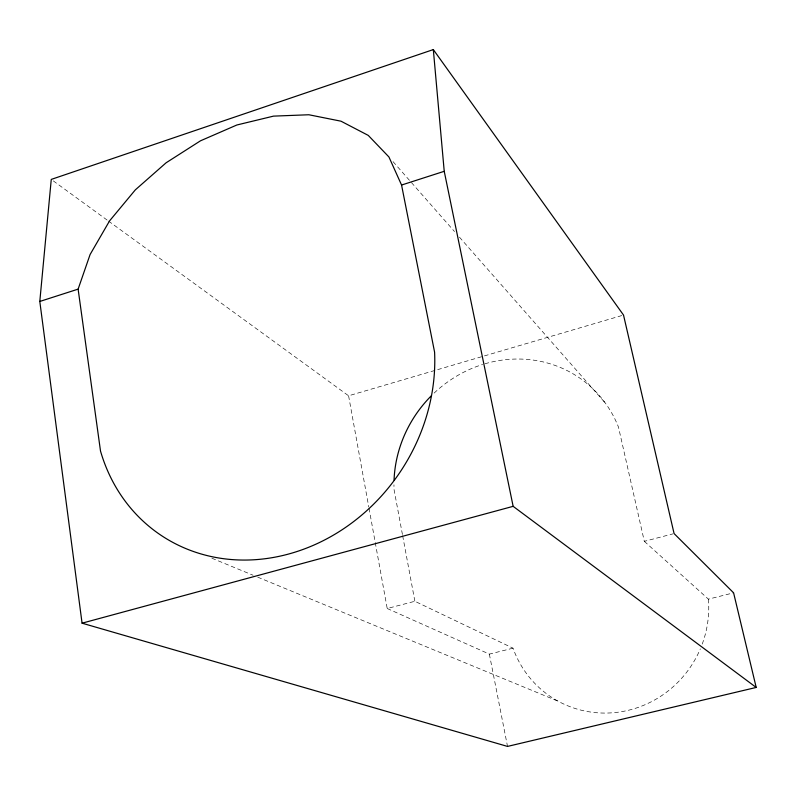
<?xml version="1.0" encoding="UTF-8"?>
<svg xmlns="http://www.w3.org/2000/svg" width="796" height="796" viewBox="0 0 796 796"><rect width="100%" height="100%" fill="white"/><g stroke="black" fill="none" stroke-linecap="round" stroke-linejoin="round"><path stroke-width="0.6" stroke-dasharray="3.98 2.98" d="M108.515 221.079L348.588 395.791L623.517 315.057M369.016 508.256L387.214 608.502L414.875 601.279L513.032 648.173A103.241 99.838 -57.8 0 0 604.542 713.077A103.241 99.838 -57.8 0 0 700.341 648.849M484.913 363.792A120.982 113.052 -51.4 0 1 618.482 427.124L644.322 541.34L672.889 533.877M387.214 608.502L489.351 654.113L513.032 648.173M644.322 541.34L708.41 599.149L733.594 592.831M211.875 558.215L253.138 575.259M257.725 577.15L558.046 701.167M53.272 180.871L107.51 220.343M393.025 161.628L454.526 231.566M459.441 237.158L605.398 403.144M489.351 654.113L507.52 746.419M402.428 534.484L394.05 489.55A120.982 113.052 -51.4 0 1 393.96 484.814M402.647 535.698L414.875 601.279M348.588 395.791L368.787 507.032M708.4 599.149A103.241 99.838 -57.8 0 1 702.092 644.452M434.099 393.105A120.982 113.052 -51.4 0 1 482.635 364.478"/><path stroke-width="1.19" d="M39.8 301.455L51.262 179.408L433.322 49.581L623.517 315.057L674.083 533.569L733.594 592.831L756.2 687.445L507.52 746.419L82.068 623.178L39.8 301.455L78.117 289.127L90.097 254.521L109.549 220.91L135.33 189.866L166.125 162.772L200.483 140.812L236.84 125.002L273.525 116.126L308.838 114.753L340.996 121.191L368.25 135.39L388.926 156.961L401.562 185.04L434.586 352.111A185.189 163.23 -55.7 0 1 292.371 552.961A185.189 163.23 -55.7 0 1 100.515 451.083L78.117 289.127M401.562 185.04L444.228 171.309L433.322 49.581M82.068 623.178L513.141 506.336L756.2 687.445M444.228 171.309L513.141 506.336M394.05 480.038A120.982 113.052 -51.4 0 1 431.482 395.642"/></g></svg>
